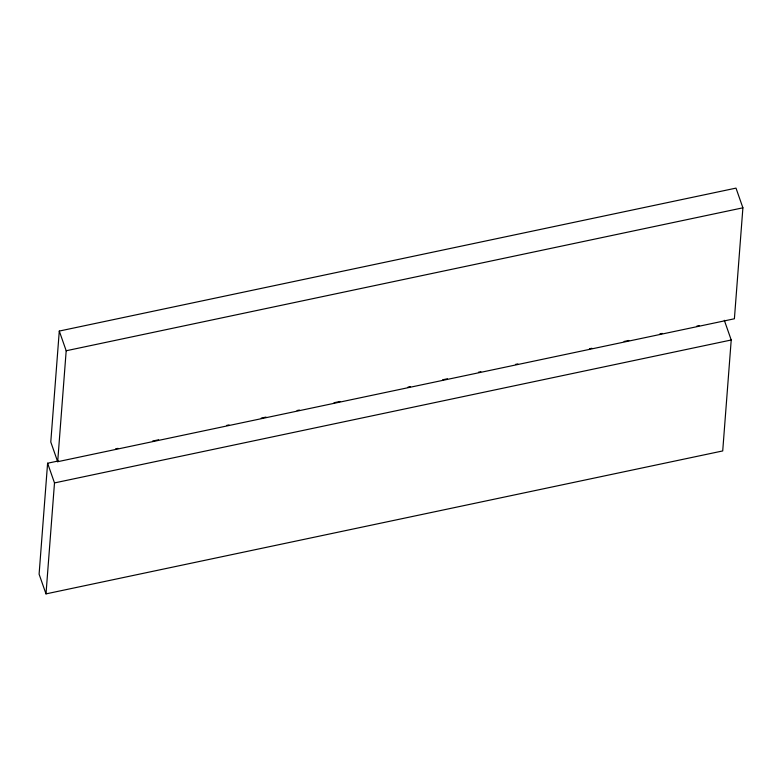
<?xml version="1.0" encoding="UTF-8"?>
<svg xmlns="http://www.w3.org/2000/svg" width="782" height="782" viewBox="0 0 782 782"><rect width="100%" height="100%" fill="white"/><g stroke="black" fill="none" stroke-linecap="round" stroke-linejoin="round"><path stroke-width="1.17" d="M58.347 460.96L47.604 463.227L39.1 574.183L46.001 593.88L722.715 450.94L731.219 339.994L724.318 320.297M59.285 331.06L50.781 442.006L57.682 461.703L734.396 318.773L742.9 207.816L735.999 188.12L59.285 331.06L66.187 350.756L57.682 461.703M46.001 593.88L54.496 482.924L47.604 463.227M66.187 350.756L742.9 207.816M115.628 448.858L118.023 448.36M152.627 441.048L158.599 439.787M226.624 425.418L229.018 424.909M261.237 418.106L266.017 417.099M297.043 410.54L299.428 410.042M334.041 402.73L340.014 401.469M408.038 387.1L410.423 386.591M442.651 379.788L447.421 378.781M478.457 372.222L480.842 371.724M515.455 364.412L517.84 363.904M589.452 348.782L591.837 348.273M624.065 341.47L628.836 340.463M659.871 333.904L662.256 333.406M696.87 326.094L699.255 325.586M54.496 482.924L731.219 339.994"/></g></svg>
